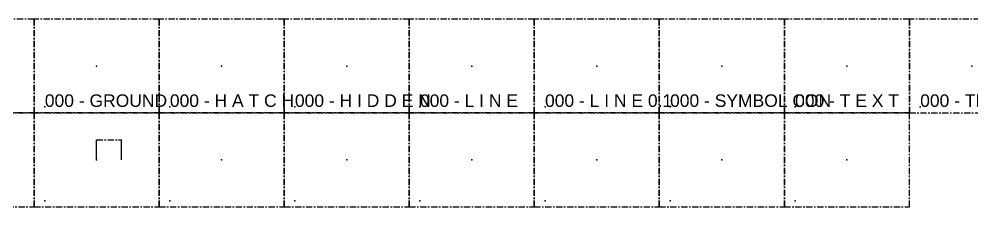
# Model space of a CAD drawing. Header units: millimetres. Extents: x -7838 to 162527, y -32093 to 60038.
# Drawn here: x 6618 to 7380, y 9119 to 9269 of the extents above; entities that cross this region are included whole.
import ezdxf

# ---------------------------------------------------------------- set-up
doc = ezdxf.new("R2010")
doc.units = ezdxf.units.MM
for name, pattern in [('005_GG_TA_LINE', [13.75, 5, -1.25, 1.25, -1.25, 5]), ('ACAD_ISO04W100', [30, 24, -3, 0, -3]), ('CENTER', [2, 1.25, -0.25, 0.25, -0.25])]:
    doc.linetypes.add(name, pattern=pattern)
for name, color, linetype in [('000 - D I M', 6, 'Continuous'), ('000 - GRID', 8, 'CENTER'), ('000 - GROUND', 6, 'Continuous'), ('000 - H A T C H', 8, 'Continuous'), ('000 - H I D D E N', 7, 'Continuous'), ('000 - L I N E', 1, 'Continuous'), ('000 - L I N E 0.1', 1, 'Continuous'), ('000 - SYMBOL CON', 1, 'Continuous'), ('000 - T E X T', 4, 'Continuous'), ('000 - TEMP LAYER', 250, 'Continuous')]:
    doc.layers.add(name, color=color, linetype=linetype)
doc.styles.add('CORDIA', font='cordia.shx')
doc.styles.get("Standard").update_dxf_attribs({"font": 'arial.ttf'})
doc.dimstyles.new('DIM CLEARANCE', dxfattribs={"dimtxt": 0.18, "dimasz": 0.1, "dimexe": 0.1, "dimexo": 0.1, "dimgap": 0.09, "dimtad": 1, "dimtoh": 1, "dimzin": 0, "dimdsep": 46, "dimtxsty": 'CORDIA', "dimblk": 'OPEN90', "dimcen": 0.1, "dimdle": 0.1, "dimclrd": 40, "dimclre": 140, "dimclrt": 3, "dimadec": 0, "dimazin": 0, "dimtfac": 1, "dimtix": 1, "dimtofl": 0, "dimtmove": 2, "dimatfit": 3, "dimfxl": 1, "dimtolj": 1, "dimtzin": 0, "dimarcsym": 0})

# ---------------------------------------------------------------- blocks, each defined once
blk = doc.blocks.new('*U93')
at = {"color": 0, "linetype": '005_GG_TA_LINE'}
blk.add_lwpolyline([(0, 0), (100, 0), (100, 75), (0, 75)], close=True, dxfattribs=at)
for p in [(50, 37.5), (8.58, 4.88)]:
    blk.add_point(p, dxfattribs=at)
blk.add_attdef('NAMEBLK', (8.58, 4.88), '', height=10, dxfattribs=at)
blk = doc.blocks.new('_Open90')
at = {"color": 0, "linetype": 'ByBlock', "lineweight": -2}
for p, q in [((0, 0), (-1, 0)), ((-0.5, 0.5), (0, 0)), ((0, 0), (-0.5, -0.5))]:
    blk.add_line(p, q, dxfattribs=at)
blk = doc.blocks.new('*D105')
at = {"layer": '000 - D I M', "color": 140, "linetype": 'ACAD_ISO04W100', "lineweight": -2, "transparency": 16777216}
for p, q in [((6680.37, 9156.78), (6680.37, 9172.75)), ((6700.37, 9156.78), (6700.37, 9172.75))]:
    blk.add_line(p, q, dxfattribs=at)
at = {"layer": '000 - D I M', "color": 40, "linetype": '005_GG_TA_LINE', "lineweight": -2, "transparency": 16777216}
blk.add_line((6680.47, 9172.65), (6700.27, 9172.65), dxfattribs=at)
at = {"layer": 'Defpoints', "color": 0, "linetype": '005_GG_TA_LINE', "transparency": 16777216}
for p in [(6700.37, 9172.65), (6680.37, 9156.68), (6700.37, 9156.68)]:
    blk.add_point(p, dxfattribs=at)
at = {"layer": '000 - D I M', "color": 40, "linetype": '005_GG_TA_LINE', "lineweight": -2, "transparency": 16777216, "xscale": 0.1, "yscale": 0.1, "zscale": 0.1, "rotation": 180}
blk.add_blockref('_Open90', (6680.37, 9172.65), dxfattribs=at)
at = {"layer": '000 - D I M', "color": 40, "linetype": '005_GG_TA_LINE', "lineweight": -2, "transparency": 16777216, "xscale": 0.1, "yscale": 0.1, "zscale": 0.1}
blk.add_blockref('_Open90', (6700.37, 9172.65), dxfattribs=at)
at = {"layer": '000 - D I M', "color": 3, "linetype": '005_GG_TA_LINE', "transparency": 16777216, "insert": (6690.37, 9172.83), "char_height": 0.18, "attachment_point": 5, "style": 'CORDIA'}
blk.add_mtext('\\A1;20.00', dxfattribs=at)

msp = doc.modelspace()

# ---------------------------------------------------------------- block references
at = {"layer": '000 - GRID'}
msp.add_blockref('*U93', (6530.36857, 9194.18052), dxfattribs=at).add_auto_attribs({'NAMEBLK': '000 - GRID'})
at = {"layer": '000 - GRID', "linetype": '005_GG_TA_LINE'}
for p in [(6530.36857, 9119.18052), (6630.36857, 9119.18052), (6730.36857, 9119.18052), (6830.36857, 9119.18052), (6930.36857, 9119.18052), (7030.36857, 9119.18052), (7130.36857, 9119.18052), (7230.36857, 9119.18052)]:
    msp.add_blockref('*U93', p, dxfattribs=at)
at = {"layer": '000 - GROUND'}
msp.add_blockref('*U93', (6630.36857, 9194.18052), dxfattribs=at).add_auto_attribs({'NAMEBLK': '000 - GROUND'})
at = {"layer": '000 - H A T C H'}
msp.add_blockref('*U93', (6730.36857, 9194.18052), dxfattribs=at).add_auto_attribs({'NAMEBLK': '000 - H A T C H'})
at = {"layer": '000 - H I D D E N'}
msp.add_blockref('*U93', (6830.36857, 9194.18052), dxfattribs=at).add_auto_attribs({'NAMEBLK': '000 - H I D D E N'})
at = {"layer": '000 - L I N E'}
msp.add_blockref('*U93', (6930.36857, 9194.18052), dxfattribs=at).add_auto_attribs({'NAMEBLK': '000 - L I N E'})
at = {"layer": '000 - L I N E 0.1'}
msp.add_blockref('*U93', (7030.36857, 9194.18052), dxfattribs=at).add_auto_attribs({'NAMEBLK': '000 - L I N E 0.1'})
at = {"layer": '000 - SYMBOL CON'}
msp.add_blockref('*U93', (7130.36857, 9194.18052), dxfattribs=at).add_auto_attribs({'NAMEBLK': '000 - SYMBOL CON'})
at = {"layer": '000 - T E X T'}
msp.add_blockref('*U93', (7230.36857, 9194.18052), dxfattribs=at).add_auto_attribs({'NAMEBLK': '000 - T E X T'})
at = {"layer": '000 - TEMP LAYER'}
msp.add_blockref('*U93', (7330.36857, 9194.18052), dxfattribs=at).add_auto_attribs({'NAMEBLK': '000 - TEMP LAYER'})

# ---------------------------------------------------------------- dimensions: what is measured, and where the dimension line sits
at = {"layer": '000 - D I M', "linetype": '005_GG_TA_LINE'}
dim = msp.add_linear_dim(base=(6700.36857, 9172.65315), p1=(6680.36857, 9156.68052), p2=(6700.36857, 9156.68052), dimstyle='DIM CLEARANCE', dxfattribs=at)
dim.commit()
dim.dimension.update_dxf_attribs({"geometry": '*D105', "text_midpoint": (6690.36857, 9172.83315)})

doc.saveas('drawing.dxf')
